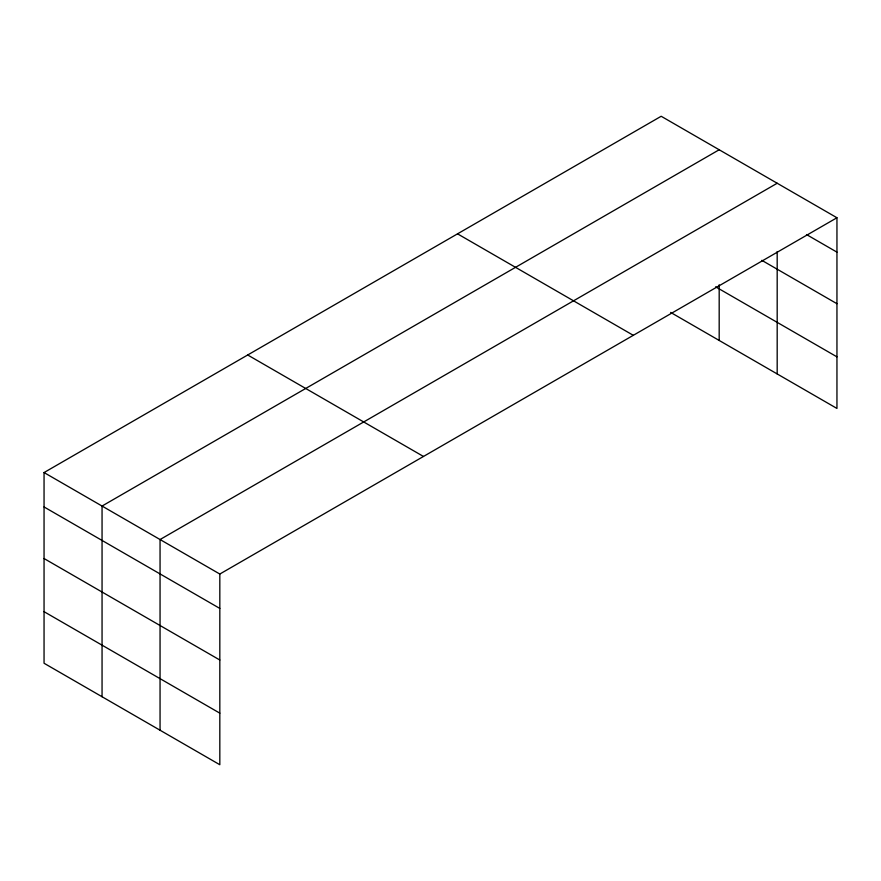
<?xml version="1.0" encoding="UTF-8"?>
<svg xmlns="http://www.w3.org/2000/svg" width="881" height="881" viewBox="0 0 881 881"><rect width="100%" height="100%" fill="white"/><g stroke="black" fill="none" stroke-linecap="round" stroke-linejoin="round"><path stroke-width="1.32" d="M836.95 217.75L661.179 116.27L44.05 472.557L44.05 663.25L219.821 764.73L219.821 574.038L836.95 217.75L836.95 408.443L670.65 312.425M719.182 149.759L102.053 506.046L102.053 696.739M777.185 183.248L160.056 539.535L160.056 730.228M806.478 234.544L836.95 252.142M761.801 260.324L836.95 303.714M715.625 286.821L836.95 356.86M457.525 233.839L633.296 335.32M247.704 354.988L423.475 456.468M44.05 472.557L219.821 574.038M44.05 506.949L219.821 608.43M44.05 558.532L219.821 660.012M44.05 611.678L219.821 713.158M777.185 251.57L777.185 373.94M719.182 284.783L719.182 340.451"/></g></svg>
